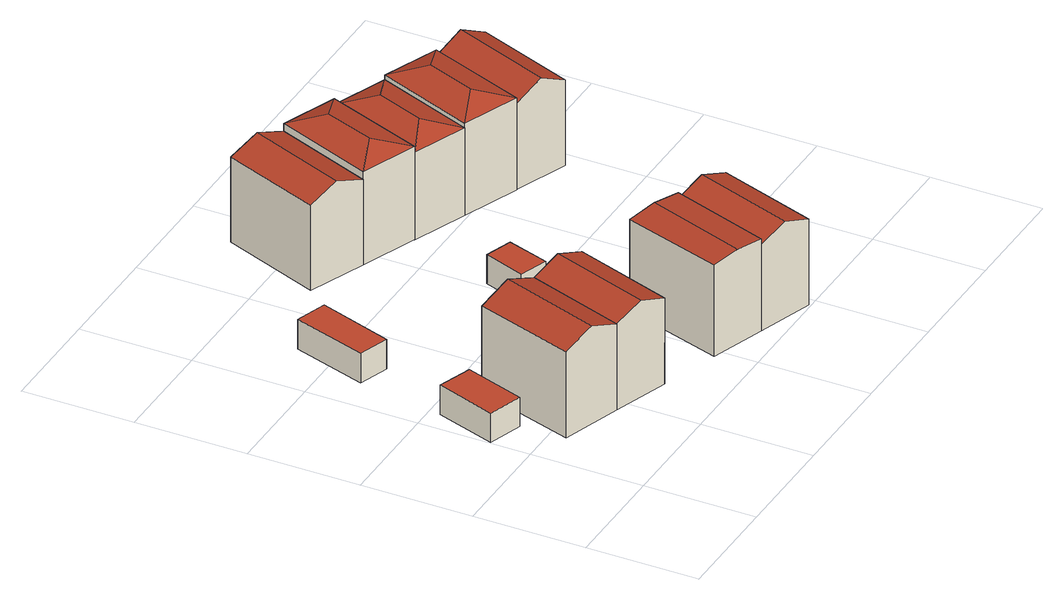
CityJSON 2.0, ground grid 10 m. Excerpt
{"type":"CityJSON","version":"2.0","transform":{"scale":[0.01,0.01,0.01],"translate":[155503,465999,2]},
"CityObjects":{
"building1":{"type":"Building","attributes":{"b3_dak_type":"horizontal","b3_extrusie":"standard","b3_h_dak_50p":5.56,"b3_h_dak_70p":5.57,"b3_h_dak_max":5.62,"b3_h_dak_min":5.53,"b3_h_maaiveld":2.81,"b3_is_glas_dak":false,"b3_kas_warenhuis":false,"b3_kwaliteitsindicator":true,"b3_mutatie_ahn3_ahn4":false,"b3_mutatie_ahn4_ahn5":false,"b3_n_nok":0,"b3_n_vlakken":1,"b3_opp_buitenmuur":49.22,"b3_opp_dak_plat":18.44,"b3_opp_dak_schuin":0,"b3_opp_grond":18.44,"b3_opp_scheidingsmuur":0,"b3_rmse_lod12":0.0199,"b3_rmse_lod13":0.0199,"b3_rmse_lod22":0.0139,"b3_t_run":16,"b3_val3dity_lod12":"[]","b3_val3dity_lod13":"[]","b3_val3dity_lod22":"[]","b3_volume_lod12":50.96,"b3_volume_lod13":50.96,"b3_volume_lod22":50.84,"geconstateerd":false,"oorspronkelijkbouwjaar":1989,"status":"Pand in gebruik"},"children":["building1-1"]},
"building1-1":{"type":"BuildingPart","parents":["building1"],"geometry":[{"type":"Solid","lod":"2.2","boundaries":[[[[0,1,2,3]],[[4,5,6,7]],[[7,6,1,0]],[[6,5,2,1]],[[5,4,3,2]],[[4,7,0,3]]]],"semantics":{"surfaces":[{"type":"GroundSurface"},{"type":"RoofSurface"},{"type":"WallSurface"}],"values":[[0,1,2,2,2,2]]}}]},
"building2":{"type":"Building","attributes":{"b3_bag_bag_overlap":0,"b3_bouwlagen":3,"b3_dak_type":"slanted","b3_extrusie":"standard","b3_h_dak_50p":9.71,"b3_h_dak_70p":10.93,"b3_h_dak_max":12.36,"b3_h_dak_min":8.43,"b3_h_maaiveld":2.8,"b3_h_nok":12.44,"b3_is_glas_dak":false,"b3_kas_warenhuis":false,"b3_kwaliteitsindicator":true,"b3_mutatie_ahn3_ahn4":false,"b3_mutatie_ahn4_ahn5":false,"b3_n_nok":1,"b3_n_vlakken":3,"b3_opp_buitenmuur":132.7,"b3_opp_dak_plat":0,"b3_opp_dak_schuin":74.54,"b3_opp_grond":54.15,"b3_opp_scheidingsmuur":67.23,"b3_rmse_lod12":1.64,"b3_rmse_lod13":1.64,"b3_rmse_lod22":0.0278,"b3_t_run":25,"b3_val3dity_lod12":"[]","b3_val3dity_lod13":"[]","b3_val3dity_lod22":"[]","b3_volume_lod12":439.66,"b3_volume_lod13":439.66,"b3_volume_lod22":388.37,"geconstateerd":false,"oorspronkelijkbouwjaar":1989,"status":"Pand in gebruik"},"children":["building2-1"]},
"building2-1":{"type":"BuildingPart","parents":["building2"],"geometry":[{"type":"Solid","lod":"2.2","boundaries":[[[[8,9,10,11]],[[12,13,14,15]],[[13,12,9,8]],[[12,15,16,10,9]],[[17,16,15,14]],[[16,17,11,10]],[[17,14,13,8,11]]]],"semantics":{"surfaces":[{"type":"GroundSurface"},{"type":"RoofSurface"},{"type":"WallSurface"}],"values":[[0,1,2,2,1,2,2]]}}]},
"building3":{"type":"Building","attributes":{"b3_bag_bag_overlap":0,"b3_dak_type":"horizontal","b3_extrusie":"standard","b3_h_dak_50p":5.49,"b3_h_dak_70p":5.49,"b3_h_dak_max":5.51,"b3_h_dak_min":5.43,"b3_h_maaiveld":2.72,"b3_is_glas_dak":false,"b3_kas_warenhuis":false,"b3_kwaliteitsindicator":true,"b3_mutatie_ahn3_ahn4":false,"b3_mutatie_ahn4_ahn5":false,"b3_n_nok":0,"b3_n_vlakken":1,"b3_opp_buitenmuur":35.6,"b3_opp_dak_plat":20.65,"b3_opp_dak_schuin":0,"b3_opp_grond":20.65,"b3_opp_scheidingsmuur":19.46,"b3_rmse_lod12":0.0192,"b3_rmse_lod13":0.0192,"b3_rmse_lod22":0.0165,"b3_t_run":12,"b3_val3dity_lod12":"[]","b3_val3dity_lod13":"[]","b3_val3dity_lod22":"[]","b3_volume_lod12":57.19,"b3_volume_lod13":57.19,"b3_volume_lod22":57.03,"geconstateerd":false,"oorspronkelijkbouwjaar":1989,"status":"Pand in gebruik"},"children":["building3-1"]},
"building3-1":{"type":"BuildingPart","parents":["building3"],"geometry":[{"type":"Solid","lod":"2.2","boundaries":[[[[18,19,20,21]],[[22,23,24,25]],[[25,24,19,18]],[[24,23,20,19]],[[23,22,21,20]],[[22,25,18,21]]]],"semantics":{"surfaces":[{"type":"GroundSurface"},{"type":"RoofSurface"},{"type":"WallSurface"}],"values":[[0,1,2,2,2,2]]}}]},
"building4":{"type":"Building","attributes":{"b3_bag_bag_overlap":0,"b3_bouwlagen":3,"b3_dak_type":"slanted","b3_extrusie":"standard","b3_h_dak_50p":9.58,"b3_h_dak_70p":10.84,"b3_h_dak_max":12.38,"b3_h_dak_min":8.4,"b3_h_maaiveld":2.8,"b3_h_nok":12.45,"b3_is_glas_dak":false,"b3_kas_warenhuis":false,"b3_kwaliteitsindicator":true,"b3_mutatie_ahn3_ahn4":false,"b3_mutatie_ahn4_ahn5":false,"b3_n_nok":1,"b3_n_vlakken":3,"b3_opp_buitenmuur":60.34,"b3_opp_dak_plat":12.6,"b3_opp_dak_schuin":56.42,"b3_opp_grond":50.07,"b3_opp_scheidingsmuur":134.45,"b3_rmse_lod12":1.68,"b3_rmse_lod13":1.68,"b3_rmse_lod22":0.0292,"b3_t_run":19,"b3_val3dity_lod12":"[]","b3_val3dity_lod13":"[]","b3_val3dity_lod22":"[]","b3_volume_lod12":406.38,"b3_volume_lod13":406.38,"b3_volume_lod22":358.85,"geconstateerd":false,"oorspronkelijkbouwjaar":1989,"status":"Pand in gebruik"},"children":["building4-1"]},
"building4-1":{"type":"BuildingPart","parents":["building4"],"geometry":[{"type":"Solid","lod":"2.2","boundaries":[[[[11,10,26,27]],[[28,29,30,31]],[[29,28,10,11]],[[28,31,32,26,10]],[[33,32,31,30]],[[32,33,27,26]],[[33,30,29,11,27]]]],"semantics":{"surfaces":[{"type":"GroundSurface"},{"type":"RoofSurface"},{"type":"WallSurface"}],"values":[[0,1,2,2,1,2,2]]}}]},
"building5":{"type":"Building","attributes":{"b3_bag_bag_overlap":0,"b3_bouwlagen":3,"b3_dak_type":"slanted","b3_extrusie":"standard","b3_h_dak_50p":10.68,"b3_h_dak_70p":11.41,"b3_h_dak_max":12.39,"b3_h_dak_min":8.64,"b3_h_maaiveld":2.8,"b3_h_nok":12.51,"b3_is_glas_dak":false,"b3_kas_warenhuis":false,"b3_kwaliteitsindicator":true,"b3_mutatie_ahn3_ahn4":false,"b3_mutatie_ahn4_ahn5":false,"b3_n_nok":3,"b3_n_vlakken":5,"b3_opp_buitenmuur":79.05,"b3_opp_dak_plat":0,"b3_opp_dak_schuin":80.31,"b3_opp_grond":50.24,"b3_opp_scheidingsmuur":134.29,"b3_rmse_lod12":1.34,"b3_rmse_lod13":1.34,"b3_rmse_lod22":0.0473,"b3_t_run":33,"b3_val3dity_lod12":"[]","b3_val3dity_lod13":"[]","b3_val3dity_lod22":"[]","b3_volume_lod12":434.8,"b3_volume_lod13":434.8,"b3_volume_lod22":400.22,"geconstateerd":false,"oorspronkelijkbouwjaar":1989,"status":"Pand in gebruik"},"children":["building5-1"]},
"building5-1":{"type":"BuildingPart","parents":["building5"],"geometry":[{"type":"Solid","lod":"2.2","boundaries":[[[[34,35,36,37]],[[38,39,40,41]],[[39,38,35,34]],[[38,41,42,36,35]],[[43,42,41,40]],[[42,43,37,36]],[[43,40,39,34,37]]]],"semantics":{"surfaces":[{"type":"GroundSurface"},{"type":"RoofSurface"},{"type":"WallSurface"}],"values":[[0,1,2,2,1,2,2]]}}]},
"building6":{"type":"Building","attributes":{"b3_bag_bag_overlap":0,"b3_dak_type":"horizontal","b3_extrusie":"standard","b3_h_dak_50p":5.4,"b3_h_dak_70p":5.41,"b3_h_dak_max":5.59,"b3_h_dak_min":5.33,"b3_h_maaiveld":2.7,"b3_is_glas_dak":false,"b3_kas_warenhuis":false,"b3_kwaliteitsindicator":true,"b3_mutatie_ahn3_ahn4":false,"b3_mutatie_ahn4_ahn5":false,"b3_n_nok":0,"b3_n_vlakken":1,"b3_opp_buitenmuur":25.02,"b3_opp_dak_plat":10.51,"b3_opp_dak_schuin":0,"b3_opp_grond":10.51,"b3_opp_scheidingsmuur":10.61,"b3_rmse_lod12":0.0538,"b3_rmse_lod13":0.0538,"b3_rmse_lod22":0.0516,"b3_t_run":7,"b3_val3dity_lod12":"[]","b3_val3dity_lod13":"[]","b3_val3dity_lod22":"[]","b3_volume_lod12":28.47,"b3_volume_lod13":28.47,"b3_volume_lod22":28.31,"geconstateerd":false,"oorspronkelijkbouwjaar":1989,"status":"Pand in gebruik"},"children":["building6-1"]},
"building6-1":{"type":"BuildingPart","parents":["building6"],"geometry":[{"type":"Solid","lod":"2.2","boundaries":[[[[44,45,46,47]],[[48,49,50,51]],[[51,50,45,44]],[[50,49,46,45]],[[49,48,47,46]],[[48,51,44,47]]]],"semantics":{"surfaces":[{"type":"GroundSurface"},{"type":"RoofSurface"},{"type":"WallSurface"}],"values":[[0,1,2,2,2,2]]}}]},
"building7":{"type":"Building","attributes":{"b3_bag_bag_overlap":0,"b3_bouwlagen":3,"b3_dak_type":"slanted","b3_extrusie":"standard","b3_h_dak_50p":9.81,"b3_h_dak_70p":10.92,"b3_h_dak_max":12.43,"b3_h_dak_min":8.48,"b3_h_maaiveld":2.81,"b3_h_nok":12.55,"b3_is_glas_dak":false,"b3_kas_warenhuis":false,"b3_kwaliteitsindicator":true,"b3_mutatie_ahn3_ahn4":false,"b3_mutatie_ahn4_ahn5":false,"b3_n_nok":1,"b3_n_vlakken":3,"b3_opp_buitenmuur":132.94,"b3_opp_dak_plat":13.18,"b3_opp_dak_schuin":59.56,"b3_opp_grond":52.53,"b3_opp_scheidingsmuur":67.43,"b3_rmse_lod12":1.57,"b3_rmse_lod13":1.57,"b3_rmse_lod22":0.138,"b3_t_run":30,"b3_val3dity_lod12":"[]","b3_val3dity_lod13":"[]","b3_val3dity_lod22":"[]","b3_volume_lod12":421.57,"b3_volume_lod13":421.57,"b3_volume_lod22":380.26,"geconstateerd":false,"oorspronkelijkbouwjaar":1989,"status":"Pand in gebruik"},"children":["building7-1"]},
"building7-1":{"type":"BuildingPart","parents":["building7"],"geometry":[{"type":"Solid","lod":"2.2","boundaries":[[[[52,53,54,55]],[[56,57,58,59]],[[57,56,53,52]],[[56,59,60,54,53]],[[61,60,59,58]],[[60,61,55,54]],[[61,58,57,52,55]]]],"semantics":{"surfaces":[{"type":"GroundSurface"},{"type":"RoofSurface"},{"type":"WallSurface"}],"values":[[0,1,2,2,1,2,2]]}}]},
"building8":{"type":"Building","attributes":{"b3_bag_bag_overlap":0,"b3_bouwlagen":3,"b3_dak_type":"slanted","b3_extrusie":"standard","b3_h_dak_50p":9.64,"b3_h_dak_70p":10.76,"b3_h_dak_max":12.38,"b3_h_dak_min":8.43,"b3_h_maaiveld":2.8,"b3_h_nok":12.43,"b3_is_glas_dak":false,"b3_kas_warenhuis":false,"b3_kwaliteitsindicator":true,"b3_mutatie_ahn3_ahn4":false,"b3_mutatie_ahn4_ahn5":false,"b3_n_nok":1,"b3_n_vlakken":3,"b3_opp_buitenmuur":60.34,"b3_opp_dak_plat":11.7,"b3_opp_dak_schuin":56.81,"b3_opp_grond":49.85,"b3_opp_scheidingsmuur":134.8,"b3_rmse_lod12":1.63,"b3_rmse_lod13":1.63,"b3_rmse_lod22":0.0273,"b3_t_run":32,"b3_val3dity_lod12":"[]","b3_val3dity_lod13":"[]","b3_val3dity_lod22":"[]","b3_volume_lod12":403.09,"b3_volume_lod13":403.09,"b3_volume_lod22":358.12,"geconstateerd":false,"oorspronkelijkbouwjaar":1989,"status":"Pand in gebruik"},"children":["building8-1"]},
"building8-1":{"type":"BuildingPart","parents":["building8"],"geometry":[{"type":"Solid","lod":"2.2","boundaries":[[[[37,36,62,63]],[[64,65,66,67]],[[65,64,36,37]],[[64,67,68,62,36]],[[69,68,67,66]],[[68,69,63,62]],[[69,66,65,37,63]]]],"semantics":{"surfaces":[{"type":"GroundSurface"},{"type":"RoofSurface"},{"type":"WallSurface"}],"values":[[0,1,2,2,1,2,2]]}}]},
"building9":{"type":"Building","attributes":{"b3_bag_bag_overlap":0,"b3_bouwlagen":3,"b3_dak_type":"slanted","b3_extrusie":"standard","b3_h_dak_50p":10.87,"b3_h_dak_70p":11.57,"b3_h_dak_max":12.41,"b3_h_dak_min":8.62,"b3_h_maaiveld":2.79,"b3_h_nok":12.65,"b3_is_glas_dak":false,"b3_kas_warenhuis":false,"b3_kwaliteitsindicator":true,"b3_mutatie_ahn3_ahn4":false,"b3_mutatie_ahn4_ahn5":false,"b3_n_nok":3,"b3_n_vlakken":5,"b3_opp_buitenmuur":76.82,"b3_opp_dak_plat":0,"b3_opp_dak_schuin":82.5,"b3_opp_grond":51.24,"b3_opp_scheidingsmuur":135.13,"b3_rmse_lod12":1.37,"b3_rmse_lod13":1.37,"b3_rmse_lod22":0.0333,"b3_t_run":25,"b3_val3dity_lod12":"[]","b3_val3dity_lod13":"[]","b3_val3dity_lod22":"[]","b3_volume_lod12":448.82,"b3_volume_lod13":448.82,"b3_volume_lod22":408.84,"geconstateerd":false,"oorspronkelijkbouwjaar":1989,"status":"Pand in gebruik"},"children":["building9-1"]},
"building9-1":{"type":"BuildingPart","parents":["building9"],"geometry":[{"type":"Solid","lod":"2.2","boundaries":[[[[70,71,72,73]],[[74,75,76,77]],[[75,74,71,70]],[[78,74,77]],[[74,78,72,71]],[[79,78,77,76]],[[78,79,73,72]],[[75,79,76]],[[79,75,70,73]]]],"semantics":{"surfaces":[{"type":"GroundSurface"},{"type":"RoofSurface"},{"type":"WallSurface"}],"values":[[0,1,2,1,2,1,2,1,2]]}}]},
"building10":{"type":"Building","attributes":{"b3_bag_bag_overlap":0,"b3_bouwlagen":3,"b3_dak_type":"slanted","b3_extrusie":"standard","b3_h_dak_50p":9.91,"b3_h_dak_70p":11.05,"b3_h_dak_max":12.37,"b3_h_dak_min":8.43,"b3_h_maaiveld":2.78,"b3_h_nok":12.5,"b3_is_glas_dak":false,"b3_kas_warenhuis":false,"b3_kwaliteitsindicator":true,"b3_mutatie_ahn3_ahn4":false,"b3_mutatie_ahn4_ahn5":false,"b3_n_nok":1,"b3_n_vlakken":3,"b3_opp_buitenmuur":60.79,"b3_opp_dak_plat":11.77,"b3_opp_dak_schuin":57.92,"b3_opp_grond":50.11,"b3_opp_scheidingsmuur":135.44,"b3_rmse_lod12":1.65,"b3_rmse_lod13":1.65,"b3_rmse_lod22":0.0389,"b3_t_run":19,"b3_val3dity_lod12":"[]","b3_val3dity_lod13":"[]","b3_val3dity_lod22":"[]","b3_volume_lod12":412.1,"b3_volume_lod13":412.1,"b3_volume_lod22":362.19,"geconstateerd":false,"oorspronkelijkbouwjaar":1989,"status":"Pand in gebruik"},"children":["building10-1"]},
"building10-1":{"type":"BuildingPart","parents":["building10"],"geometry":[{"type":"Solid","lod":"2.2","boundaries":[[[[80,81,82,83]],[[84,85,86,87]],[[85,84,81,80]],[[88,84,87]],[[84,88,82,81]],[[89,88,87,86]],[[88,89,83,82]],[[85,89,86]],[[89,85,80,83]]]],"semantics":{"surfaces":[{"type":"GroundSurface"},{"type":"RoofSurface"},{"type":"WallSurface"}],"values":[[0,1,2,1,2,1,2,1,2]]}}]},
"building11":{"type":"Building","attributes":{"b3_bag_bag_overlap":0,"b3_bouwlagen":3,"b3_dak_type":"slanted","b3_extrusie":"standard","b3_h_dak_50p":10.75,"b3_h_dak_70p":11.42,"b3_h_dak_max":12.4,"b3_h_dak_min":8.62,"b3_h_maaiveld":2.78,"b3_h_nok":12.47,"b3_is_glas_dak":false,"b3_kas_warenhuis":false,"b3_kwaliteitsindicator":true,"b3_mutatie_ahn3_ahn4":false,"b3_mutatie_ahn4_ahn5":false,"b3_n_nok":3,"b3_n_vlakken":5,"b3_opp_buitenmuur":78.16,"b3_opp_dak_plat":0,"b3_opp_dak_schuin":82.44,"b3_opp_grond":51.73,"b3_opp_scheidingsmuur":132.47,"b3_rmse_lod12":1.35,"b3_rmse_lod13":1.35,"b3_rmse_lod22":0.0419,"b3_t_run":27,"b3_val3dity_lod12":"[]","b3_val3dity_lod13":"[]","b3_val3dity_lod22":"[]","b3_volume_lod12":447.74,"b3_volume_lod13":447.74,"b3_volume_lod22":410.87,"geconstateerd":false,"oorspronkelijkbouwjaar":1989,"status":"Pand in gebruik"},"children":["building11-1"]},
"building11-1":{"type":"BuildingPart","parents":["building11"],"geometry":[{"type":"Solid","lod":"2.2","boundaries":[[[[90,91,83,82]],[[92,93,94,95]],[[93,92,91,90]],[[96,92,95]],[[92,96,83,91]],[[97,96,95,94]],[[96,97,82,83]],[[93,97,94]],[[97,93,90,82]]]],"semantics":{"surfaces":[{"type":"GroundSurface"},{"type":"RoofSurface"},{"type":"WallSurface"}],"values":[[0,1,2,1,2,1,2,1,2]]}}]},
"building12":{"type":"Building","attributes":{"b3_bag_bag_overlap":0,"b3_bouwlagen":3,"b3_dak_type":"slanted","b3_extrusie":"standard","b3_h_dak_50p":9.79,"b3_h_dak_70p":10.93,"b3_h_dak_max":12.38,"b3_h_dak_min":6.18,"b3_h_maaiveld":2.79,"b3_h_nok":12.46,"b3_is_glas_dak":false,"b3_kas_warenhuis":false,"b3_kwaliteitsindicator":true,"b3_mutatie_ahn3_ahn4":false,"b3_mutatie_ahn4_ahn5":false,"b3_n_nok":1,"b3_n_vlakken":3,"b3_opp_buitenmuur":46.17,"b3_opp_dak_plat":0,"b3_opp_dak_schuin":73.4,"b3_opp_grond":48.98,"b3_opp_scheidingsmuur":129.56,"b3_rmse_lod12":1.9,"b3_rmse_lod13":1.9,"b3_rmse_lod22":0.245,"b3_t_run":19,"b3_val3dity_lod12":"[]","b3_val3dity_lod13":"[]","b3_val3dity_lod22":"[]","b3_volume_lod12":395.17,"b3_volume_lod13":395.17,"b3_volume_lod22":337.61,"geconstateerd":false,"oorspronkelijkbouwjaar":1989,"status":"Pand in gebruik"},"children":["building12-1"]},
"building12-1":{"type":"BuildingPart","parents":["building12"],"geometry":[{"type":"Solid","lod":"2.2","boundaries":[[[[98,99,100,101]],[[102,103,104,105]],[[103,102,99,98]],[[102,105,106,100,99]],[[107,106,105,104]],[[106,107,101,100]],[[107,104,103,98,101]]]],"semantics":{"surfaces":[{"type":"GroundSurface"},{"type":"RoofSurface"},{"type":"WallSurface"}],"values":[[0,1,2,2,1,2,2]]}}]}
},
"vertices":[
[492,1788,81],[313,1252,81],[3,1353,81],[185,1893,81],[185,1893,357],[3,1353,357],[313,1252,357],[492,1788,357],
[331,850,80],[620,1743,80],[1176,1563,80],[873,675,80],[620,1743,892],[331,850,892],[597,759,1011],[903,1656,1011],[1176,1563,892],[873,675,892],
[317,2664,72],[534,3331,72],[817,3241,72],[593,2574,72],[593,2574,349],[817,3241,349],[534,3331,349],[317,2664,349],
[1685,1399,80],[1379,511,80],[1176,1563,891],[873,675,891],[1124,588,993],[1432,1485,993],[1685,1399,891],[1379,511,891],
[1911,339,80],[2196,1233,80],[2714,1066,80],[2412,177,80],[2196,1233,945],[1911,339,945],[2156,256,975],[2460,1152,975],[2714,1066,945],[2412,177,945],
[2055,2427,70],[2300,2346,70],[2180,1970,70],[1920,2056,70],[1920,2056,341],[2180,1970,341],[2300,2346,341],[2055,2427,341],
[2178,4290,81],[1838,3413,81],[1318,3614,81],[1657,4492,81],[1838,3413,884],[2178,4290,884],[1918,4391,994],[1577,3513,994],[1318,3614,884],[1657,4492,884],
[3221,902,80],[2916,15,80],[2714,1066,888],[2412,177,888],[2664,92,991],[2968,988,991],[3221,902,888],[2916,15,888],
[1838,3413,79],[2178,4290,79],[2681,4096,79],[2350,3215,79],[2178,4290,955],[1838,3413,955],[2179,3533,1045],[2344,3974,1045],[2681,4096,955],[2350,3215,955],
[2350,3215,78],[2681,4096,78],[3180,3903,78],[2844,3024,78],[2681,4096,901],[2350,3215,901],[2681,3343,989],[2847,3776,989],[3180,3903,901],[2844,3024,901],
[3691,3706,78],[3358,2825,78],[3358,2825,944],[3691,3706,944],[3352,3585,1034],[3185,3144,1034],[2844,3024,944],[3180,3903,944],
[3358,2825,79],[3691,3706,79],[4178,3518,79],[3842,2639,79],[3691,3706,885],[3358,2825,885],[3600,2730,1021],[3934,3614,1021],[4178,3518,885],[3842,2639,885]
]}
